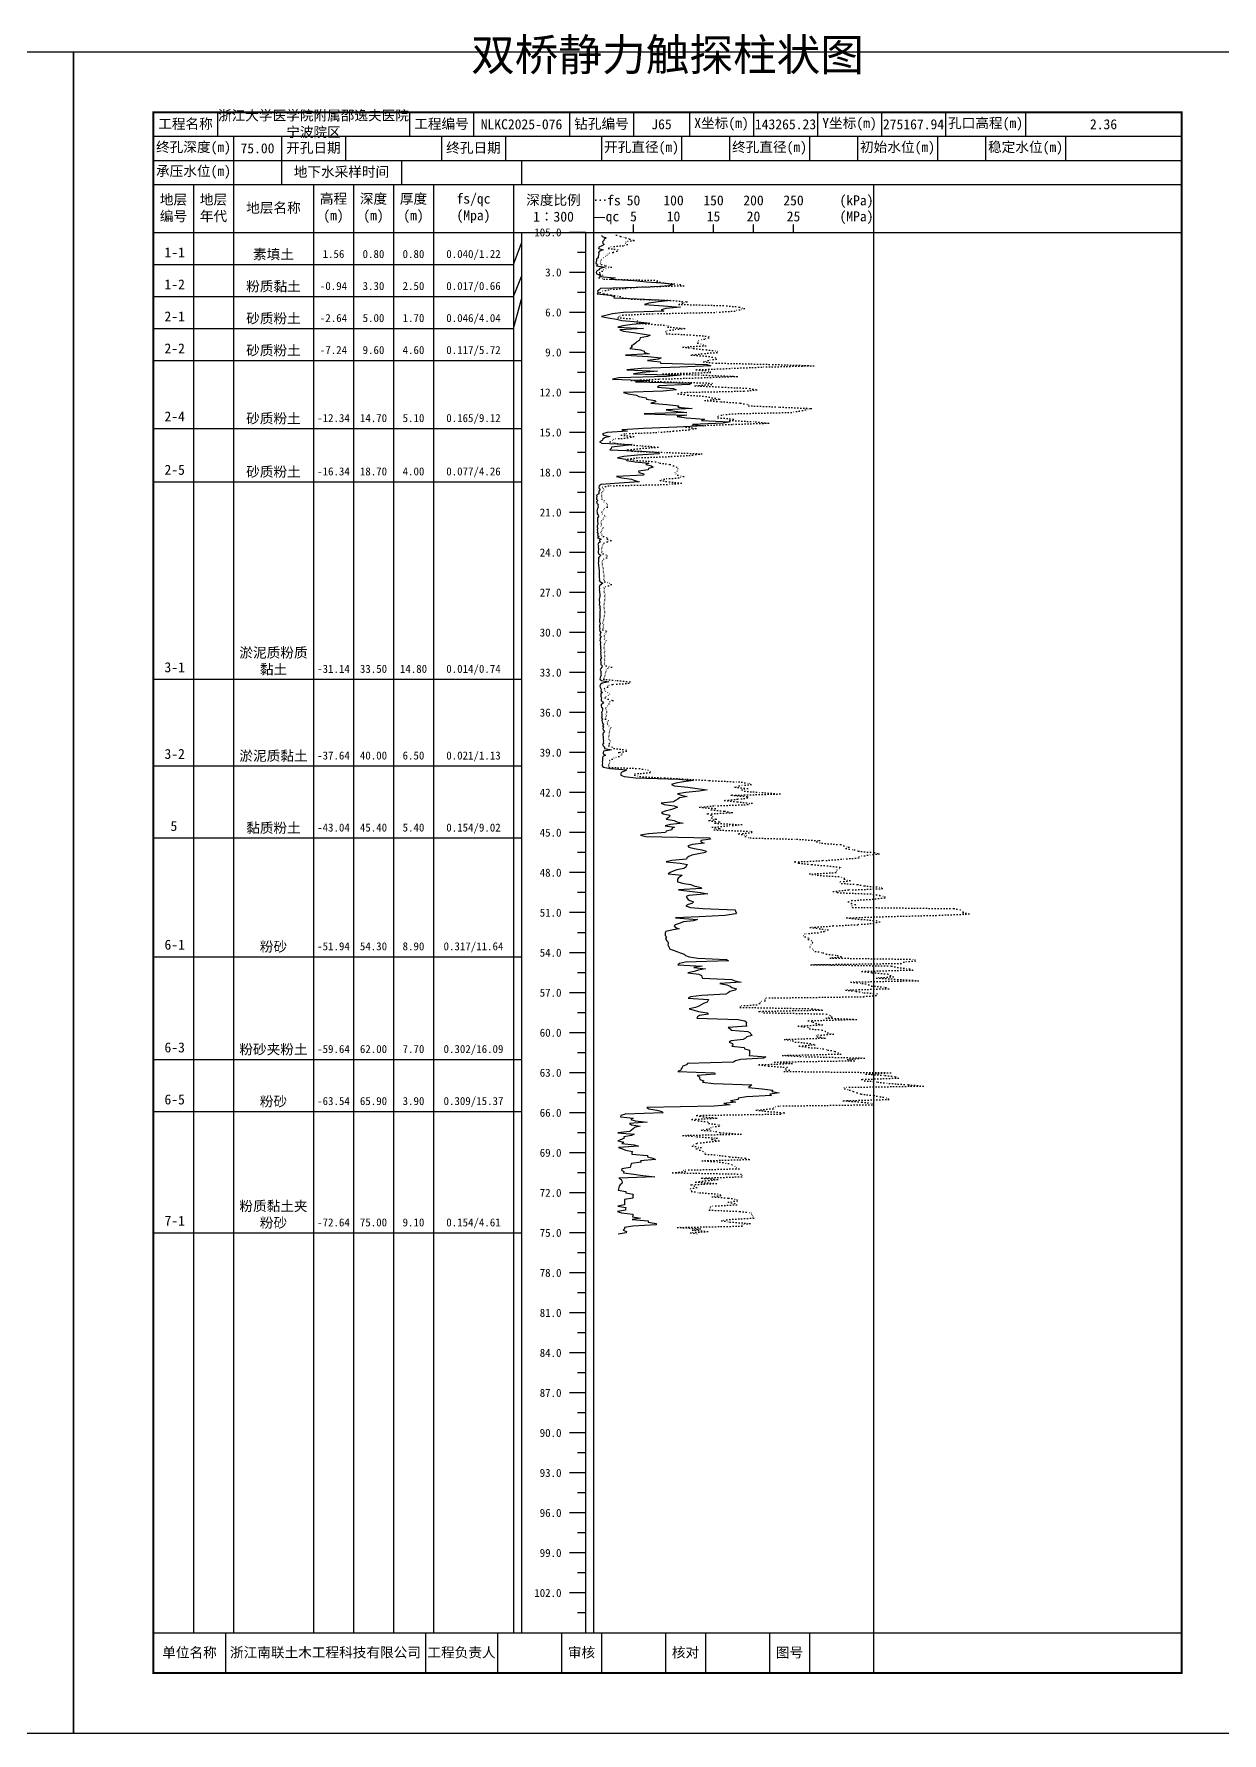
# Model space of a CAD drawing. Extents: x 297 to 65340, y 0 to 425.
# Drawn here: x 19295.1 to 19592.1, y 0 to 424.6 of the extents above; entities that cross this region are included whole.
import ezdxf
from ezdxf.enums import TextEntityAlignment as Align

# ---------------------------------------------------------------- set-up
doc = ezdxf.new("R2010")
doc.units = 0
doc.linetypes.add('DOT', pattern=[6.35, 0, -6.35])
doc.layers.add('FRAME', color=7, linetype='CONTINUOUS')
doc.layers.add('STRATUM', color=7, linetype='CONTINUOUS')
doc.styles.add('ST', font='')
doc.styles.get('ST').set_extended_font_data('SimSun')

msp = doc.modelspace()

# ---------------------------------------------------------------- linework, layer by layer
at = {"layer": 'FRAME', "color": 245, "linetype": 'Continuous'}
for points in [[(19008, 0), (19305, 0), (19305, 420), (19008, 420)], [(19305, 0), (19602, 0), (19602, 420), (19305, 420)]]:
    msp.add_lwpolyline(points, close=True, dxfattribs=at)
at = {"layer": 'FRAME', "linetype": 'Continuous', "const_width": 0.5}
msp.add_lwpolyline([(19325, 15), (19582, 15), (19582, 405), (19325, 405)], close=True, dxfattribs=at)
at = {"layer": 'FRAME', "color": 0, "linetype": 'Continuous'}
for points in [[(19341, 405), (19341, 399)], [(19389, 405), (19389, 399)], [(19405, 405), (19405, 399)], [(19429, 405), (19429, 399)], [(19445, 405), (19445, 399)], [(19459, 405), (19459, 399)], [(19475, 405), (19475, 399)], [(19491, 405), (19491, 399)], [(19507, 405), (19507, 399)], [(19523, 405), (19523, 399)], [(19543, 405), (19543, 399)], [(19582, 405), (19582, 399)], [(19325, 399), (19582, 399)], [(19345, 399), (19345, 393)], [(19357, 399), (19357, 393)], [(19373, 399), (19373, 393)], [(19397, 399), (19397, 393)], [(19413, 399), (19413, 393)], [(19437, 399), (19437, 393)], [(19457, 399), (19457, 393)], [(19469, 399), (19469, 393)], [(19489, 399), (19489, 393)], [(19501, 399), (19501, 393)], [(19521, 399), (19521, 393)], [(19533, 399), (19533, 393)], [(19553, 399), (19553, 393)], [(19582, 399), (19582, 393)], [(19325, 393), (19582, 393)], [(19345, 393), (19345, 387)], [(19357, 393), (19357, 387)], [(19387, 393), (19387, 387)], [(19417, 393), (19417, 387)], [(19325, 387), (19582, 387)], [(19335, 387), (19335, 25)], [(19345, 387), (19345, 25)], [(19365, 387), (19365, 25)], [(19375, 387), (19375, 25)], [(19385, 387), (19385, 25)], [(19395, 387), (19395, 25)], [(19415, 387), (19415, 25)], [(19435, 387), (19435, 25)], [(19505, 387), (19505, 25)], [(19325, 375), (19582, 375)], [(19417, 375), (19417, 25)], [(19433, 375), (19433, 25)], [(19445, 375), (19445, 377)], [(19455, 375), (19455, 377)], [(19465, 375), (19465, 377)], [(19475, 375), (19475, 377)], [(19485, 375), (19485, 377)], [(19325, 25), (19582, 25)], [(19343, 25), (19343, 15)], [(19393, 25), (19393, 15)], [(19411, 25), (19411, 15)], [(19427, 25), (19427, 15)], [(19437, 25), (19437, 15)], [(19453, 25), (19453, 15)], [(19463, 25), (19463, 15)], [(19479, 25), (19479, 15)], [(19489, 25), (19489, 15)], [(19505, 25), (19505, 15)]]:
    msp.add_lwpolyline(points, dxfattribs=at)
at = {"layer": 'STRATUM', "linetype": 'Continuous'}
for points in [[(19433, 375), (19429, 375)], [(19436.96, 374.33), (19437.2, 374), (19438.18, 373.67), (19437.64, 373.33), (19437.56, 373), (19437.26, 372.67), (19437.32, 372.33), (19437.64, 372), (19437.1, 371.67), (19436.34, 371.33), (19436.26, 371), (19437.38, 370.67), (19436.5, 370.33), (19436.24, 370), (19436.3, 369.67), (19436.22, 369.33), (19436.16, 369), (19436.16, 368.67), (19435.78, 368.33), (19435.74, 368), (19435.7, 367.67), (19435.6, 367.33), (19435.98, 367), (19435.76, 366.67), (19437.84, 366.33), (19436.62, 366), (19436.3, 365.67), (19435.74, 365.33), (19435.7, 365), (19435.78, 364.67), (19436.76, 364.33), (19436.52, 364), (19440.4, 363.67), (19439.18, 363.33), (19445.06, 363), (19448.26, 362.67), (19453.14, 362.33), (19454.84, 362), (19453.94, 361.67), (19449.14, 361.33), (19436.72, 361), (19436.4, 360.67), (19435.98, 360.33), (19436.16, 360), (19435.94, 359.67), (19439.08, 359.33), (19440.26, 359), (19440.12, 358.67), (19447.78, 358.33), (19454.3, 358), (19451.14, 357.67), (19448.84, 357.33), (19447.74, 357), (19452.52, 356.67), (19456.74, 356.33), (19453.08, 356), (19451.92, 355.67), (19452.6, 355.33), (19442.54, 355), (19439.76, 354.67), (19438.42, 354.33), (19436.98, 354), (19438.66, 353.67), (19440.76, 353.33), (19442.12, 353), (19446.14, 352.67), (19449.08, 352.33), (19444.7, 352), (19442.34, 351.67), (19441.12, 351.33), (19447.54, 351), (19441.6, 350.67), (19442.52, 350.33), (19445, 350), (19447.14, 349.67), (19449.16, 349.33), (19448.54, 349), (19446.68, 348.67), (19446.58, 348.33), (19446.44, 348), (19445.82, 347.67), (19445.46, 347.33), (19445.08, 347), (19444.44, 346.67), (19444.7, 346.33), (19444.08, 346), (19446.72, 345.67), (19447.64, 345.33), (19447.74, 345), (19448.88, 344.67), (19443.02, 344.33), (19448.62, 344), (19451.9, 343.67), (19451.28, 343.33), (19448.5, 343), (19451.66, 342.67), (19451.74, 342.33), (19463.34, 342), (19464.36, 341.67), (19456.56, 341.33), (19447, 341), (19443.36, 340.67), (19450.98, 340.33), (19447.28, 340), (19445, 339.67), (19456.64, 339.33), (19453.22, 339), (19441.34, 338.67), (19439.72, 338.33), (19448.98, 338), (19445.46, 337.67), (19459.5, 337.33), (19458.98, 337), (19451.42, 336.67), (19450.96, 336.33), (19455, 336), (19455.68, 335.67), (19452.38, 335.33), (19442.54, 335), (19443.66, 334.67), (19445.72, 334.33), (19446.36, 334), (19448.14, 333.67), (19448.22, 333.33), (19450.32, 333), (19450.7, 332.67), (19449.36, 332.33), (19453.34, 332), (19456.32, 331.67), (19456.12, 331.33), (19459.66, 331), (19453.14, 330.67), (19455.34, 330.33), (19458.34, 330), (19447.66, 329.67), (19458.34, 329.33), (19455.94, 329), (19458.24, 328.67), (19462.78, 328.33), (19461.98, 328), (19469.16, 327.67), (19467.4, 327.33), (19459.76, 327), (19462.62, 326.67), (19455.8, 326.33), (19447.5, 326), (19442.06, 325.67), (19443.5, 325.33), (19438.42, 325), (19437.26, 324.67), (19437.52, 324.33), (19439.14, 324), (19437.74, 323.67), (19437.32, 323.33), (19437.14, 323), (19436.52, 322.67), (19437.12, 322.33), (19444.7, 322), (19442.42, 321.67), (19439.48, 321.33), (19439.44, 321), (19439.1, 320.67), (19447.06, 320.33), (19451.34, 320), (19451.44, 319.67), (19445.98, 319.33), (19442.58, 319), (19441.04, 318.67), (19442.98, 318.33), (19443.34, 318), (19445.38, 317.67), (19448.82, 317.33), (19448.1, 317), (19449.54, 316.67), (19449.92, 316.33), (19448.72, 316), (19448.68, 315.67), (19446.22, 315.33), (19446.34, 315), (19447.58, 314.67), (19447.54, 314.33), (19440.76, 314), (19442.08, 313.67), (19444.48, 313.33), (19445.36, 313), (19446.44, 312.67), (19441.38, 312.33), (19436.88, 312), (19436.44, 311.67), (19436.34, 311.33), (19436.44, 311), (19436.68, 310.67), (19436.34, 310.33), (19436.34, 310), (19436.34, 309.67), (19435.76, 309.33), (19435.8, 309), (19435.78, 308.67), (19435.76, 308.33), (19436.12, 308), (19435.74, 307.67), (19435.86, 307.33), (19436.16, 307), (19436.1, 306.67), (19436.16, 306.33), (19435.96, 306), (19435.92, 305.67), (19435.86, 305.33), (19435.88, 305), (19435.94, 304.67), (19436.14, 304.33), (19436.22, 304), (19435.98, 303.67), (19435.98, 303.33), (19435.98, 303), (19436.02, 302.67), (19436.12, 302.33), (19436.06, 302), (19435.88, 301.67), (19435.92, 301.33), (19436.06, 301), (19435.92, 300.67), (19436.04, 300.33), (19435.94, 300), (19436.14, 299.67), (19436.04, 299.33), (19436.44, 299), (19436.04, 298.67), (19436.88, 298.33), (19436.44, 298), (19436.78, 297.67), (19436.22, 297.33), (19436.08, 297), (19436.26, 296.67), (19436.16, 296.33), (19436.22, 296), (19436.22, 295.67), (19436.18, 295.33), (19436.16, 295), (19436.28, 294.67), (19436.82, 294.33), (19436.48, 294), (19436.28, 293.67), (19436.26, 293.33), (19436.22, 293), (19436.26, 292.67), (19436.2, 292.33), (19436.24, 292), (19436.28, 291.67), (19436.32, 291.33), (19436.36, 291), (19436.4, 290.67), (19436.4, 290.33), (19436.42, 290), (19436.44, 289.67), (19436.42, 289.33), (19436.4, 289), (19436.44, 288.67), (19436.5, 288.33), (19436.44, 288), (19436.64, 287.67), (19437.32, 287.33), (19436.9, 287), (19436.5, 286.67), (19436.44, 286.33), (19436.5, 286), (19436.4, 285.67), (19436.5, 285.33), (19436.52, 285), (19436.56, 284.67), (19436.56, 284.33), (19436.56, 284), (19436.48, 283.67), (19436.44, 283.33), (19436.44, 283), (19436.5, 282.67), (19436.52, 282.33), (19436.44, 282), (19436.6, 281.67), (19436.6, 281.33), (19436.58, 281), (19436.68, 280.67), (19436.6, 280.33), (19436.6, 280), (19436.6, 279.67), (19436.58, 279.33), (19436.62, 279), (19436.58, 278.67), (19436.5, 278.33), (19436.54, 278), (19436.48, 277.67), (19436.66, 277.33), (19436.56, 277), (19436.54, 276.67), (19436.52, 276.33), (19436.56, 276), (19436.5, 275.67), (19436.6, 275.33), (19436.8, 275), (19436.64, 274.67), (19436.62, 274.33), (19436.9, 274), (19436.68, 273.67), (19436.68, 273.33), (19436.6, 273), (19436.76, 272.67), (19436.72, 272.33), (19436.64, 272), (19436.72, 271.67), (19436.72, 271.33), (19436.76, 271), (19436.86, 270.67), (19436.78, 270.33), (19436.82, 270), (19436.76, 269.67), (19436.86, 269.33), (19436.82, 269), (19437.04, 268.67), (19436.78, 268.33), (19436.78, 268), (19436.84, 267.67), (19436.82, 267.33), (19436.8, 267), (19437.16, 266.67), (19437.1, 266.33), (19436.84, 266), (19436.7, 265.67), (19436.82, 265.33), (19436.82, 265), (19436.82, 264.67), (19436.9, 264.33), (19436.78, 264), (19436.64, 263.67), (19436.62, 263.33), (19437.02, 263), (19438.84, 262.67), (19437.14, 262.33), (19436.76, 262), (19436.56, 261.67), (19436.7, 261.33), (19436.82, 261), (19436.9, 260.67), (19436.82, 260.33), (19437.26, 260), (19436.8, 259.67), (19436.8, 259.33), (19436.82, 259), (19436.96, 258.67), (19436.94, 258.33), (19436.94, 258), (19437.28, 257.67), (19437.48, 257.33), (19436.88, 257), (19436.94, 256.67), (19437, 256.33), (19437.26, 256), (19437.22, 255.67), (19437.16, 255.33), (19437.02, 255), (19437.06, 254.67), (19437.1, 254.33), (19437.08, 254), (19436.96, 253.67), (19437.28, 253.33), (19437.08, 253), (19437.2, 252.67), (19437.26, 252.33), (19437.5, 252), (19437.24, 251.67), (19437.5, 251.33), (19437.36, 251), (19437.4, 250.67), (19437.72, 250.33), (19437.46, 250), (19437.34, 249.67), (19437.36, 249.33), (19437.4, 249), (19437.4, 248.67), (19437.4, 248.33), (19437.46, 248), (19437.4, 247.67), (19437.54, 247.33), (19437.26, 247), (19437.4, 246.67), (19437.74, 246.33), (19437.72, 246), (19439.5, 245.67), (19437.46, 245.33), (19437.4, 245), (19437.4, 244.67), (19437.96, 244.33), (19437.32, 244), (19437.28, 243.67), (19437.22, 243.33), (19437.28, 243), (19437.18, 242.67), (19437.22, 242.33), (19437.18, 242), (19437.2, 241.67), (19437.4, 241.33), (19439.24, 241), (19443.36, 240.67), (19442.76, 240.33), (19441.94, 240), (19441.8, 239.67), (19441.86, 239.33), (19442.66, 239), (19445.6, 238.67), (19456.32, 238.33), (19459.96, 238), (19457.46, 237.67), (19455.62, 237.33), (19454.5, 237), (19455.2, 236.67), (19458.62, 236.33), (19460.9, 236), (19463.44, 235.67), (19461.42, 235.33), (19458.08, 235), (19456.04, 234.67), (19456.92, 234.33), (19458.4, 234), (19456.54, 233.67), (19456.1, 233.33), (19455.5, 233), (19454.98, 232.67), (19451.9, 232.33), (19452.68, 232), (19455.2, 231.67), (19456, 231.33), (19455.24, 231), (19454.22, 230.67), (19452.9, 230.33), (19452, 230), (19452.42, 229.67), (19454.06, 229.33), (19453.96, 229), (19453.68, 228.67), (19453.18, 228.33), (19455.16, 228), (19455.86, 227.67), (19457.4, 227.33), (19454.28, 227), (19452.94, 226.67), (19455.22, 226.33), (19454.58, 226), (19454.56, 225.67), (19453.2, 225.33), (19453, 225), (19448.72, 224.67), (19446.76, 224.33), (19448.06, 224), (19464.08, 223.67), (19464.22, 223.33), (19461.86, 223), (19461.86, 222.67), (19462.68, 222.33), (19459.72, 222), (19458.58, 221.67), (19458.84, 221.33), (19460.2, 221), (19462.06, 220.67), (19463.2, 220.33), (19462.98, 220), (19461.22, 219.67), (19459.58, 219.33), (19458.84, 219), (19458.34, 218.67), (19458.24, 218.33), (19454.62, 218), (19453.18, 217.67), (19456.68, 217.33), (19458.46, 217), (19458.14, 216.67), (19458.12, 216.33), (19457.56, 216), (19455.84, 215.67), (19454.9, 215.33), (19454.2, 215), (19453.66, 214.67), (19457.18, 214.33), (19456.74, 214), (19456.28, 213.67), (19456.04, 213.33), (19455.96, 213), (19456, 212.67), (19457.62, 212.33), (19459.32, 212), (19460.06, 211.67), (19461.92, 211.33), (19461.98, 211), (19456.22, 210.67), (19459.64, 210.33), (19461.76, 210), (19463.58, 209.67), (19458.84, 209.33), (19458.18, 209), (19458.34, 208.67), (19458.64, 208.33), (19459.06, 208), (19459.96, 207.67), (19459.56, 207.33), (19458.64, 207), (19458.1, 206.67), (19459.28, 206.33), (19462.36, 206), (19470.4, 205.67), (19470.52, 205.33), (19470.76, 205), (19470.48, 204.67), (19467.94, 204.33), (19461.42, 204), (19455.54, 203.67), (19461, 203.33), (19459.96, 203), (19457.48, 202.67), (19456.4, 202.33), (19455.4, 202), (19455.14, 201.67), (19455.48, 201.33), (19456.38, 201), (19454.9, 200.67), (19453.1, 200.33), (19452.94, 200), (19452.9, 199.67), (19452.92, 199.33), (19453.28, 199), (19453.1, 198.67), (19453.06, 198.33), (19453.32, 198), (19453.6, 197.67), (19453.66, 197.33), (19453.62, 197), (19453.74, 196.67), (19453.94, 196.33), (19453.96, 196), (19454.88, 195.67), (19455.82, 195.33), (19456.7, 195), (19457.66, 194.67), (19457.96, 194.33), (19458.94, 194), (19461.1, 193.67), (19468.26, 193.33), (19468.76, 193), (19457.96, 192.67), (19456.48, 192.33), (19456.06, 192), (19462.2, 191.67), (19460.12, 191.33), (19463.04, 191), (19461.16, 190.67), (19460.2, 190.33), (19458.56, 190), (19461.36, 189.67), (19462.02, 189.33), (19462.12, 189), (19462.26, 188.67), (19469.56, 188.33), (19470.34, 188), (19471.92, 187.67), (19466.6, 187.33), (19468.36, 187), (19469.14, 186.67), (19469.6, 186.33), (19470.76, 186), (19470.38, 185.67), (19469.08, 185.33), (19468.64, 185), (19468.08, 184.67), (19462.12, 184.33), (19459.28, 184), (19458.64, 183.67), (19463.76, 183.33), (19463.6, 183), (19463.42, 182.67), (19462.52, 182.33), (19461.92, 182), (19461.3, 181.67), (19460.48, 181.33), (19458.94, 181), (19460.2, 180.67), (19461.28, 180.33), (19463.42, 180), (19463.78, 179.67), (19461.54, 179.33), (19460.98, 179), (19460.82, 178.67), (19471.2, 178.33), (19472.84, 178), (19473.28, 177.67), (19473.2, 177.33), (19473.16, 177), (19473.32, 176.67), (19468.7, 176.33), (19469.16, 176), (19469.42, 175.67), (19473.62, 175.33), (19474.14, 175), (19474.36, 174.67), (19474.66, 174.33), (19473.3, 174), (19473.04, 173.67), (19472.38, 173.33), (19469.42, 173), (19468.9, 172.67), (19469.74, 172.33), (19469.82, 172), (19469.58, 171.67), (19472.66, 171.33), (19472.78, 171), (19473.98, 170.67), (19473.98, 170.33), (19473.98, 170), (19474.04, 169.67), (19473.94, 169.33), (19478.1, 169), (19477.48, 168.67), (19471.84, 168.33), (19470.54, 168), (19469.96, 167.67), (19458.48, 167.33), (19458.26, 167), (19457.36, 166.67), (19457.2, 166.33), (19456.9, 166), (19456.82, 165.67), (19456.1, 165.33), (19465.26, 165), (19465.38, 164.67), (19460.92, 164.33), (19461.52, 164), (19461.52, 163.67), (19461.6, 163.33), (19462.62, 163), (19462.24, 162.67), (19465, 162.33), (19474.58, 162), (19474.16, 161.67), (19473.76, 161.33), (19477.18, 161), (19479.84, 160.67), (19479.58, 160.33), (19481.42, 160), (19479.1, 159.67), (19479.5, 159.33), (19473.22, 159), (19471.18, 158.67), (19471.18, 158.33), (19469.28, 158), (19470.5, 157.67), (19467.62, 157.33), (19469.18, 157), (19465.18, 156.67), (19448.34, 156.33), (19448.84, 156), (19450.86, 155.67), (19452.06, 155.33), (19452.38, 155), (19442.9, 154.67), (19441.8, 154.33), (19441.78, 154), (19444.88, 153.67), (19444.3, 153.33), (19445.38, 153), (19448.44, 152.67), (19444, 152.33), (19444.52, 152), (19446.64, 151.67), (19445.24, 151.33), (19444.92, 151), (19444.46, 150.67), (19444.08, 150.33), (19441.06, 150), (19445.18, 149.67), (19444.5, 149.33), (19442.58, 149), (19442.66, 148.67), (19442.02, 148.33), (19441.12, 148), (19442.58, 147.67), (19442.08, 147.33), (19445.2, 147), (19446.28, 146.67), (19441.28, 146.33), (19442.28, 146), (19442.98, 145.67), (19444.72, 145.33), (19444.62, 145), (19444.56, 144.67), (19448.52, 144.33), (19448.52, 144), (19449.86, 143.67), (19450.46, 143.33), (19446.78, 143), (19446.92, 142.67), (19444.54, 142.33), (19444.32, 142), (19444.22, 141.67), (19444.16, 141.33), (19442.1, 141), (19442.04, 140.67), (19442.62, 140.33), (19442.52, 140), (19445.12, 139.67), (19447.3, 139.33), (19450.32, 139), (19441.36, 138.67), (19441.94, 138.33), (19442.12, 138), (19442.2, 137.67), (19442.08, 137.33), (19441.64, 137), (19441.42, 136.67), (19441.3, 136.33), (19441.24, 136), (19441.18, 135.67), (19443.12, 135.33), (19443.1, 135), (19444.9, 134.67), (19444.84, 134.33), (19444.8, 134), (19444.8, 133.67), (19442.78, 133.33), (19442.78, 133), (19442.76, 132.67), (19442.76, 132.33), (19442.74, 132), (19441.1, 131.67), (19443.06, 131.33), (19443.04, 131), (19443.02, 130.67), (19441, 130.33), (19441.96, 130), (19444.82, 129.67), (19444.8, 129.33), (19444.76, 129), (19446.72, 128.67), (19444.7, 128.33), (19448.68, 128), (19448.66, 127.67), (19450.64, 127.33), (19450.7, 127), (19444.8, 126.67), (19442.78, 126.33), (19442.76, 126), (19442.42, 125.67), (19443.24, 125.33), (19443.18, 125), (19441.16, 124.67)], [(19415, 367), (19417, 372.33)], [(19433, 370), (19431, 370)], [(19325, 367), (19335, 367)], [(19335, 367), (19345, 367)], [(19345, 367), (19365, 367)], [(19365, 367), (19375, 367)], [(19375, 367), (19385, 367)], [(19385, 367), (19395, 367)], [(19395, 367), (19415, 367)], [(19415, 359), (19417, 364)], [(19433, 365), (19429, 365)], [(19325, 359), (19335, 359)], [(19335, 359), (19345, 359)], [(19345, 359), (19365, 359)], [(19365, 359), (19375, 359)], [(19375, 359), (19385, 359)], [(19385, 359), (19395, 359)], [(19395, 359), (19415, 359)], [(19415, 351), (19417, 358.33)], [(19433, 360), (19431, 360)], [(19433, 355), (19429, 355)], [(19325, 351), (19335, 351)], [(19335, 351), (19345, 351)], [(19345, 351), (19365, 351)], [(19365, 351), (19375, 351)], [(19375, 351), (19385, 351)], [(19385, 351), (19395, 351)], [(19395, 351), (19415, 351)], [(19433, 350), (19431, 350)], [(19433, 345), (19429, 345)], [(19325, 343), (19335, 343)], [(19335, 343), (19345, 343)], [(19345, 343), (19365, 343)], [(19365, 343), (19375, 343)], [(19375, 343), (19385, 343)], [(19385, 343), (19395, 343)], [(19395, 343), (19415, 343)], [(19415, 343), (19417, 343)], [(19433, 340), (19431, 340)], [(19433, 335), (19429, 335)], [(19433, 330), (19431, 330)], [(19325, 326), (19335, 326)], [(19335, 326), (19345, 326)], [(19345, 326), (19365, 326)], [(19365, 326), (19375, 326)], [(19375, 326), (19385, 326)], [(19385, 326), (19395, 326)], [(19395, 326), (19415, 326)], [(19415, 326), (19417, 326)], [(19433, 325), (19429, 325)], [(19433, 320), (19431, 320)], [(19433, 315), (19429, 315)], [(19325, 312.67), (19335, 312.67)], [(19335, 312.67), (19345, 312.67)], [(19345, 312.67), (19365, 312.67)], [(19365, 312.67), (19375, 312.67)], [(19375, 312.67), (19385, 312.67)], [(19385, 312.67), (19395, 312.67)], [(19395, 312.67), (19415, 312.67)], [(19415, 312.67), (19417, 312.67)], [(19433, 310), (19431, 310)], [(19433, 305), (19429, 305)], [(19433, 300), (19431, 300)], [(19433, 295), (19429, 295)], [(19433, 290), (19431, 290)], [(19433, 285), (19429, 285)], [(19433, 280), (19431, 280)], [(19433, 275), (19429, 275)], [(19433, 270), (19431, 270)], [(19325, 263.33), (19335, 263.33)], [(19335, 263.33), (19345, 263.33)], [(19345, 263.33), (19365, 263.33)], [(19365, 263.33), (19375, 263.33)], [(19375, 263.33), (19385, 263.33)], [(19385, 263.33), (19395, 263.33)], [(19395, 263.33), (19415, 263.33)], [(19415, 263.33), (19417, 263.33)], [(19433, 265), (19429, 265)], [(19433, 260), (19431, 260)], [(19433, 255), (19429, 255)], [(19433, 250), (19431, 250)], [(19433, 245), (19429, 245)], [(19325, 241.67), (19335, 241.67)], [(19335, 241.67), (19345, 241.67)], [(19345, 241.67), (19365, 241.67)], [(19365, 241.67), (19375, 241.67)], [(19375, 241.67), (19385, 241.67)], [(19385, 241.67), (19395, 241.67)], [(19395, 241.67), (19415, 241.67)], [(19415, 241.67), (19417, 241.67)], [(19433, 240), (19431, 240)], [(19433, 235), (19429, 235)], [(19433, 230), (19431, 230)], [(19325, 223.67), (19335, 223.67)], [(19335, 223.67), (19345, 223.67)], [(19345, 223.67), (19365, 223.67)], [(19365, 223.67), (19375, 223.67)], [(19375, 223.67), (19385, 223.67)], [(19385, 223.67), (19395, 223.67)], [(19395, 223.67), (19415, 223.67)], [(19415, 223.67), (19417, 223.67)], [(19433, 225), (19429, 225)], [(19433, 220), (19431, 220)], [(19433, 215), (19429, 215)], [(19433, 210), (19431, 210)], [(19433, 205), (19429, 205)], [(19433, 200), (19431, 200)], [(19325, 194), (19335, 194)], [(19335, 194), (19345, 194)], [(19345, 194), (19365, 194)], [(19365, 194), (19375, 194)], [(19375, 194), (19385, 194)], [(19385, 194), (19395, 194)], [(19395, 194), (19415, 194)], [(19415, 194), (19417, 194)], [(19433, 195), (19429, 195)], [(19433, 190), (19431, 190)], [(19433, 185), (19429, 185)], [(19433, 180), (19431, 180)], [(19433, 175), (19429, 175)], [(19433, 170), (19431, 170)], [(19325, 168.33), (19335, 168.33)], [(19335, 168.33), (19345, 168.33)], [(19345, 168.33), (19365, 168.33)], [(19365, 168.33), (19375, 168.33)], [(19375, 168.33), (19385, 168.33)], [(19385, 168.33), (19395, 168.33)], [(19395, 168.33), (19415, 168.33)], [(19415, 168.33), (19417, 168.33)], [(19433, 165), (19429, 165)], [(19433, 160), (19431, 160)], [(19325, 155.33), (19335, 155.33)], [(19335, 155.33), (19345, 155.33)], [(19345, 155.33), (19365, 155.33)], [(19365, 155.33), (19375, 155.33)], [(19375, 155.33), (19385, 155.33)], [(19385, 155.33), (19395, 155.33)], [(19395, 155.33), (19415, 155.33)], [(19415, 155.33), (19417, 155.33)], [(19433, 155), (19429, 155)], [(19433, 150), (19431, 150)], [(19433, 145), (19429, 145)], [(19433, 140), (19431, 140)], [(19433, 135), (19429, 135)], [(19433, 130), (19431, 130)], [(19325, 125), (19335, 125)], [(19335, 125), (19345, 125)], [(19345, 125), (19365, 125)], [(19365, 125), (19375, 125)], [(19375, 125), (19385, 125)], [(19385, 125), (19395, 125)], [(19395, 125), (19415, 125)], [(19415, 125), (19417, 125)], [(19433, 125), (19429, 125)], [(19433, 120), (19431, 120)], [(19433, 115), (19429, 115)], [(19433, 110), (19431, 110)], [(19433, 105), (19429, 105)], [(19433, 100), (19431, 100)], [(19433, 95), (19429, 95)], [(19433, 90), (19431, 90)], [(19433, 85), (19429, 85)], [(19433, 80), (19431, 80)], [(19433, 75), (19429, 75)], [(19433, 70), (19431, 70)], [(19433, 65), (19429, 65)], [(19433, 60), (19431, 60)], [(19433, 55), (19429, 55)], [(19433, 50), (19431, 50)], [(19433, 45), (19429, 45)], [(19433, 40), (19431, 40)], [(19433, 35), (19429, 35)], [(19433, 30), (19431, 30)]]:
    msp.add_lwpolyline(points, dxfattribs=at)
at = {"layer": 'STRATUM', "linetype": 'DOT', "ltscale": 0.1}
msp.add_lwpolyline([(19440.78, 374.33), (19441.84, 374), (19443.06, 373.67), (19444.1, 373.33), (19445.08, 373), (19443.18, 372.67), (19442.92, 372.33), (19443.44, 372), (19442.36, 371.67), (19438.8, 371.33), (19438.82, 371), (19441.2, 370.67), (19440.8, 370.33), (19439.8, 370), (19438.6, 369.67), (19438.38, 369.33), (19438.1, 369), (19437.6, 368.67), (19436.96, 368.33), (19436.88, 368), (19436.82, 367.67), (19436.66, 367.33), (19436.96, 367), (19438.08, 366.67), (19439.44, 366.33), (19438.2, 366), (19437.6, 365.67), (19437.2, 365.33), (19436.5, 365), (19436.62, 364.67), (19437.34, 364.33), (19437.02, 364), (19436.44, 363.67), (19437.64, 363.33), (19450.96, 363), (19450.88, 362.67), (19453, 362.33), (19456.66, 362), (19457.54, 361.67), (19445.82, 361.33), (19443.04, 361), (19438.72, 360.67), (19437.22, 360.33), (19436.66, 360), (19437.68, 359.67), (19439.52, 359.33), (19441.66, 359), (19442.36, 358.67), (19444.62, 358.33), (19454.26, 358), (19458.36, 357.67), (19457.24, 357.33), (19456.38, 357), (19468.34, 356.67), (19471.52, 356.33), (19472.7, 356), (19471.46, 355.67), (19470.26, 355.33), (19465.14, 355), (19449.76, 354.67), (19442.34, 354.33), (19441.38, 354), (19441.14, 353.67), (19445.46, 353.33), (19445.92, 353), (19446.22, 352.67), (19445.88, 352.33), (19450.4, 352), (19453.76, 351.67), (19453.64, 351.33), (19457.74, 351), (19454.88, 350.67), (19453, 350.33), (19453.1, 350), (19453.3, 349.67), (19460.1, 349.33), (19463.84, 349), (19463.72, 348.67), (19462.7, 348.33), (19461.3, 348), (19461.06, 347.67), (19461.1, 347.33), (19462.48, 347), (19463.04, 346.67), (19457.4, 346.33), (19460.12, 346), (19463.28, 345.67), (19465.96, 345.33), (19465.82, 345), (19462.04, 344.67), (19459.46, 344.33), (19463.92, 344), (19465.54, 343.67), (19465.64, 343.33), (19463.68, 343), (19462.56, 342.67), (19465.72, 342.33), (19479.86, 342), (19489.98, 341.67), (19476.98, 341.33), (19468.96, 341), (19460.78, 340.67), (19464.16, 340.33), (19464.2, 340), (19452.42, 339.67), (19462.52, 339.33), (19470.88, 339), (19461.96, 338.67), (19451.24, 338.33), (19444.52, 338), (19452.84, 337.67), (19464.7, 337.33), (19464.4, 337), (19460.42, 336.67), (19467.28, 336.33), (19474.08, 336), (19475.74, 335.67), (19472.5, 335.33), (19457, 335), (19456.2, 334.67), (19458.68, 334.33), (19463.2, 334), (19464.68, 333.67), (19466.5, 333.33), (19462.88, 333), (19466.96, 332.67), (19471.86, 332.33), (19473.58, 332), (19473.82, 331.67), (19481.68, 331.33), (19489.4, 331), (19488, 330.67), (19486.44, 330.33), (19484.44, 330), (19469.72, 329.67), (19466.98, 329.33), (19465.96, 329), (19466.18, 328.67), (19469.92, 328.33), (19469.12, 328), (19475.58, 327.67), (19478.78, 327.33), (19469.54, 327), (19459.72, 326.67), (19458.16, 326.33), (19460.62, 326), (19458.8, 325.67), (19454.94, 325.33), (19450.7, 325), (19442.76, 324.67), (19441.98, 324.33), (19445.04, 324), (19443.5, 323.67), (19440.08, 323.33), (19439.74, 323), (19439.14, 322.67), (19440.3, 322.33), (19442.96, 322), (19447.26, 321.67), (19451.08, 321.33), (19446.64, 321), (19443.5, 320.67), (19444.68, 320.33), (19453.38, 320), (19462.04, 319.67), (19459.76, 319.33), (19454.54, 319), (19445.86, 318.67), (19443.58, 318.33), (19445.94, 318), (19450.46, 317.67), (19451.66, 317.33), (19454.2, 317), (19455, 316.67), (19455.84, 316.33), (19456.12, 316), (19456.02, 315.67), (19455.94, 315.33), (19455.34, 315), (19455.56, 314.67), (19456.1, 314.33), (19457.46, 314), (19456.22, 313.67), (19452.68, 313.33), (19451.74, 313), (19453.98, 312.67), (19456.92, 312.33), (19453.34, 312), (19438.72, 311.67), (19437.16, 311.33), (19437.38, 311), (19437.52, 310.67), (19437.28, 310.33), (19437.04, 310), (19436.96, 309.67), (19437.02, 309.33), (19437.04, 309), (19437.1, 308.67), (19437.04, 308.33), (19437.68, 308), (19437.6, 307.67), (19438.24, 307.33), (19438.48, 307), (19438.4, 306.67), (19438.42, 306.33), (19437.76, 306), (19437.56, 305.67), (19437.16, 305.33), (19436.96, 305), (19437.18, 304.67), (19437.78, 304.33), (19437.88, 304), (19437.58, 303.67), (19437.44, 303.33), (19437.1, 303), (19436.82, 302.67), (19436.9, 302.33), (19436.96, 302), (19436.82, 301.67), (19437.42, 301.33), (19437.26, 301), (19437.1, 300.67), (19436.98, 300.33), (19436.78, 300), (19436.96, 299.67), (19437.08, 299.33), (19437.46, 299), (19438.38, 298.67), (19438.5, 298.33), (19439.34, 298), (19438.42, 297.67), (19437.56, 297.33), (19437.4, 297), (19437.16, 296.67), (19437.1, 296.33), (19437.02, 296), (19437.02, 295.67), (19437.1, 295.33), (19437.02, 295), (19437.38, 294.67), (19438.38, 294.33), (19438.36, 294), (19438.28, 293.67), (19437.52, 293.33), (19437.3, 293), (19437.1, 292.67), (19437.16, 292.33), (19437.16, 292), (19437.2, 291.67), (19437.34, 291.33), (19437.42, 291), (19437.42, 290.67), (19437.38, 290.33), (19437.42, 290), (19437.62, 289.67), (19437.6, 289.33), (19437.6, 289), (19437.6, 288.67), (19437.5, 288.33), (19437.64, 288), (19437.8, 287.67), (19439.02, 287.33), (19439.38, 287), (19438.72, 286.67), (19437.62, 286.33), (19437.64, 286), (19437.7, 285.67), (19437.56, 285.33), (19437.64, 285), (19437.88, 284.67), (19437.78, 284.33), (19437.76, 284), (19437.8, 283.67), (19437.78, 283.33), (19437.74, 283), (19437.68, 282.67), (19437.66, 282.33), (19437.62, 282), (19437.58, 281.67), (19437.6, 281.33), (19437.64, 281), (19437.66, 280.67), (19437.76, 280.33), (19437.74, 280), (19437.74, 279.67), (19437.68, 279.33), (19437.68, 279), (19437.56, 278.67), (19437.5, 278.33), (19437.48, 278), (19437.32, 277.67), (19437.28, 277.33), (19437.56, 277), (19437.42, 276.67), (19437.5, 276.33), (19437.32, 276), (19437.34, 275.67), (19438.32, 275.33), (19438.18, 275), (19437.88, 274.67), (19437.68, 274.33), (19437.66, 274), (19437.74, 273.67), (19437.7, 273.33), (19438.2, 273), (19437.98, 272.67), (19437.8, 272.33), (19437.68, 272), (19437.66, 271.67), (19437.56, 271.33), (19437.6, 271), (19437.74, 270.67), (19437.74, 270.33), (19437.66, 270), (19437.8, 269.67), (19437.76, 269.33), (19437.76, 269), (19437.74, 268.67), (19437.7, 268.33), (19437.74, 268), (19437.8, 267.67), (19437.72, 267.33), (19437.68, 267), (19438.14, 266.67), (19439.48, 266.33), (19438.52, 266), (19438.18, 265.67), (19438.08, 265.33), (19438.06, 265), (19437.92, 264.67), (19437.86, 264.33), (19437.8, 264), (19437.62, 263.67), (19437.56, 263.33), (19441.02, 263), (19444.36, 262.67), (19443.78, 262.33), (19439.66, 262), (19438.46, 261.67), (19438.52, 261.33), (19437.68, 261), (19437.78, 260.67), (19437.96, 260.33), (19438.54, 260), (19439.06, 259.67), (19438.72, 259.33), (19438.14, 259), (19437.94, 258.67), (19438.7, 258.33), (19439.82, 258), (19439.02, 257.67), (19438.86, 257.33), (19438.86, 257), (19438.62, 256.67), (19438.12, 256.33), (19438.04, 256), (19438.2, 255.67), (19438.22, 255.33), (19438.26, 255), (19438.12, 254.67), (19438.22, 254.33), (19438.06, 254), (19438.02, 253.67), (19438.04, 253.33), (19438.74, 253), (19438.46, 252.67), (19438.44, 252.33), (19438.54, 252), (19438.86, 251.67), (19439.32, 251.33), (19439.24, 251), (19439.02, 250.67), (19439.06, 250.33), (19438.88, 250), (19438.92, 249.67), (19438.9, 249.33), (19438.74, 249), (19438.78, 248.67), (19438.8, 248.33), (19439.12, 248), (19439.1, 247.67), (19438.9, 247.33), (19438.9, 247), (19438.84, 246.67), (19439.78, 246.33), (19440.18, 246), (19443.16, 245.67), (19443.16, 245.33), (19441.36, 245), (19442.16, 244.67), (19441.88, 244.33), (19441.36, 244), (19440.14, 243.67), (19439.7, 243.33), (19439.04, 243), (19438.98, 242.67), (19438.98, 242.33), (19438.78, 242), (19438.76, 241.67), (19439, 241.33), (19446.52, 241), (19448.54, 240.67), (19449.18, 240.33), (19449.06, 240), (19445.34, 239.67), (19445.3, 239.33), (19446.7, 239), (19452.86, 238.67), (19458.48, 238.33), (19464.12, 238), (19471.38, 237.67), (19473.96, 237.33), (19474.36, 237), (19471.44, 236.67), (19470.44, 236.33), (19473.5, 236), (19472.18, 235.67), (19472.84, 235.33), (19477.22, 235), (19481.58, 234.67), (19469.54, 234.33), (19473.48, 234), (19473.42, 233.67), (19470.94, 233.33), (19467.86, 233), (19471.06, 232.67), (19474.62, 232.33), (19473.52, 232), (19464.94, 231.67), (19461.62, 231.33), (19465.38, 231), (19464.52, 230.67), (19467.86, 230.33), (19469.7, 230), (19463.5, 229.67), (19464.5, 229.33), (19464.78, 229), (19464.62, 228.67), (19465.7, 228.33), (19463.94, 228), (19466.46, 227.67), (19465.44, 227.33), (19472.02, 227), (19468.4, 226.67), (19464.72, 226.33), (19466.52, 226), (19465.24, 225.67), (19474.54, 225.33), (19474.54, 225), (19471.32, 224.67), (19473.32, 224.33), (19473.02, 224), (19474.28, 223.67), (19485.9, 223.33), (19491.5, 223), (19490.82, 222.67), (19492.18, 222.33), (19496.82, 222), (19497.58, 221.67), (19498.86, 221.33), (19498.18, 221), (19500.22, 220.67), (19501.3, 220.33), (19505.24, 220), (19506.36, 219.67), (19503.46, 219.33), (19501.4, 219), (19501.24, 218.67), (19496.88, 218.33), (19492.18, 218), (19485.34, 217.67), (19486.4, 217.33), (19489.7, 217), (19493.52, 216.67), (19496.78, 216.33), (19496.46, 216), (19495.9, 215.67), (19495.76, 215.33), (19495.52, 215), (19489.06, 214.67), (19491.1, 214.33), (19496.26, 214), (19497.66, 213.67), (19497.72, 213.33), (19499.04, 213), (19496.56, 212.67), (19497.06, 212.33), (19501.04, 212), (19502.8, 211.67), (19507, 211.33), (19507.2, 211), (19498.68, 210.67), (19495.02, 210.33), (19496.12, 210), (19504.28, 209.67), (19506.62, 209.33), (19507.84, 209), (19507.72, 208.67), (19504.06, 208.33), (19499.62, 208), (19498.72, 207.67), (19499.52, 207.33), (19500.38, 207), (19499.58, 206.67), (19499.84, 206.33), (19525.14, 206), (19526.74, 205.67), (19527.34, 205.33), (19527.38, 205), (19528.84, 204.67), (19520.62, 204.33), (19507.34, 204), (19498.3, 203.67), (19502, 203.33), (19505.86, 203), (19506.48, 202.67), (19505.02, 202.33), (19500.98, 202), (19494.82, 201.67), (19489.28, 201.33), (19491.56, 201), (19493.58, 200.67), (19492.6, 200.33), (19491.08, 200), (19487.82, 199.67), (19487.52, 199.33), (19487.88, 199), (19488.74, 198.67), (19488.74, 198.33), (19489.46, 198), (19489.7, 197.67), (19489.86, 197.33), (19489.38, 197), (19489.04, 196.67), (19489.08, 196.33), (19489.68, 196), (19489.94, 195.67), (19490.52, 195.33), (19492.42, 195), (19493.26, 194.67), (19495.96, 194.33), (19496.9, 194), (19494.22, 193.67), (19515.36, 193.33), (19515.4, 193), (19512.56, 192.67), (19511.8, 192.33), (19489.38, 192), (19509.62, 191.67), (19511.08, 191.33), (19513.98, 191), (19514.78, 190.67), (19502.18, 190.33), (19504.78, 190), (19508.64, 189.67), (19509.24, 189.33), (19509.9, 189), (19505.86, 188.67), (19511.06, 188.33), (19516.2, 188), (19499.44, 187.67), (19502.28, 187.33), (19503.84, 187), (19504.62, 186.67), (19508.06, 186.33), (19508.76, 186), (19498.14, 185.67), (19500.78, 185.33), (19502.78, 185), (19506.1, 184.67), (19505.56, 184.33), (19502.5, 184), (19478.06, 183.67), (19477.88, 183.33), (19477.8, 183), (19476.7, 182.67), (19476.46, 182.33), (19475.72, 182), (19471.64, 181.67), (19471.78, 181.33), (19489.68, 181), (19492.14, 180.67), (19476.38, 180.33), (19477.64, 180), (19493.28, 179.67), (19494.24, 179.33), (19494.46, 179), (19493.22, 178.67), (19500.7, 178.33), (19488.74, 178), (19489.88, 177.67), (19490.64, 177.33), (19492.2, 177), (19486.24, 176.67), (19488.74, 176.33), (19489.06, 176), (19492.18, 175.67), (19493, 175.33), (19493.62, 175), (19494.88, 174.67), (19490.78, 174.33), (19491.02, 174), (19492.84, 173.67), (19482.82, 173.33), (19484.82, 173), (19485.5, 172.67), (19489.18, 172.33), (19490.26, 172), (19486.52, 171.67), (19488.84, 171.33), (19492.44, 171), (19493.66, 170.67), (19495.42, 170.33), (19496.18, 170), (19496.78, 169.67), (19482.32, 169.33), (19488.14, 169), (19502.64, 168.67), (19498.54, 168.33), (19500.18, 168), (19480.36, 167.67), (19484.62, 167.33), (19476.4, 167), (19478.86, 166.67), (19483.54, 166.33), (19483.12, 166), (19483.92, 165.67), (19482.76, 165.33), (19509.22, 165), (19503.14, 164.67), (19508.02, 164.33), (19510.46, 164), (19511.2, 163.67), (19502.1, 163.33), (19502.82, 163), (19506.14, 162.67), (19509, 162.33), (19513.8, 162), (19517.38, 161.67), (19497.62, 161.33), (19497.82, 161), (19499.06, 160.67), (19500.02, 160.33), (19500.92, 160), (19501.98, 159.67), (19505.14, 159.33), (19506.72, 159), (19508.64, 158.67), (19508.78, 158.33), (19497.48, 158), (19502.16, 157.67), (19504.88, 157.33), (19504.56, 157), (19481.24, 156.67), (19480.06, 156.33), (19479.82, 156), (19475.76, 155.67), (19478.7, 155.33), (19482.68, 155), (19481.64, 154.67), (19460.86, 154.33), (19462.5, 154), (19465.72, 153.67), (19459.64, 153.33), (19461.26, 153), (19463.7, 152.67), (19463.9, 152.33), (19466.6, 152), (19466.34, 151.67), (19464.44, 151.33), (19464.02, 151), (19462.06, 150.67), (19465.7, 150.33), (19466.78, 150), (19471.86, 149.67), (19457.4, 149.33), (19460.88, 149), (19465.8, 148.67), (19464.68, 148.33), (19466.3, 148), (19463.3, 147.67), (19460.76, 147.33), (19460.1, 147), (19459.78, 146.67), (19461.84, 146.33), (19460.78, 146), (19461.56, 145.67), (19462.44, 145.33), (19462.86, 145), (19463.04, 144.67), (19466.56, 144.33), (19469.08, 144), (19473, 143.67), (19473.9, 143.33), (19462.22, 143), (19466.58, 142.67), (19468.72, 142.33), (19469.74, 142), (19470.36, 141.67), (19470.78, 141.33), (19471.32, 141), (19457.38, 140.67), (19457.88, 140.33), (19454.82, 140), (19472.04, 139.67), (19472.06, 139.33), (19472, 139), (19462.12, 138.67), (19466.02, 138.33), (19462.96, 138), (19460.62, 137.67), (19465.64, 137.33), (19459.38, 137), (19460.26, 136.67), (19460.76, 136.33), (19459.14, 136), (19459.4, 135.67), (19459.62, 135.33), (19461.64, 135), (19466.64, 134.67), (19466.74, 134.33), (19464.78, 134), (19468.84, 133.67), (19470.86, 133.33), (19470.9, 133), (19468.74, 132.67), (19470.36, 132.33), (19470.74, 132), (19464.24, 131.67), (19464.16, 131.33), (19464.06, 131), (19464.02, 130.67), (19471.7, 130.33), (19474.38, 130), (19474.5, 129.67), (19474.7, 129.33), (19474.86, 129), (19474.96, 128.67), (19469.06, 128.33), (19467.12, 128), (19469.2, 127.67), (19474.12, 127.33), (19472.12, 127), (19472.1, 126.67), (19456.06, 126.33), (19461.68, 126), (19459.8, 125.67), (19463.5, 125.33), (19459.36, 125), (19461.36, 124.67)], dxfattribs=at)

# ---------------------------------------------------------------- texts
at = {"layer": 'FRAME', "style": 'ST'}
msp.add_text('双桥静力触探柱状图', height=8, dxfattribs=at).set_placement((19453.5, 413), align=Align.BOTTOM_CENTER)
for s, p in [('…fs', (19435, 383)), ('—qc', (19435, 379))]:
    msp.add_text(s, height=2.5, dxfattribs=at).set_placement(p, align=Align.MIDDLE_LEFT)
for s, p in [('50', (19445, 383)), ('100', (19455, 383)), ('150', (19465, 383)), ('200', (19475, 383)), ('250', (19485, 383)), ('5', (19445, 379)), ('10', (19455, 379)), ('15', (19465, 379)), ('20', (19475, 379)), ('25', (19485, 379))]:
    msp.add_text(s, height=2.5, dxfattribs=at).set_placement(p, align=Align.MIDDLE_CENTER)
for s, p in [('(kPa)', (19505, 383)), ('(MPa)', (19505, 379))]:
    msp.add_text(s, height=2.5, dxfattribs=at).set_placement(p, align=Align.MIDDLE_RIGHT)
at = {"layer": 'FRAME', "char_height": 2.5, "attachment_point": 5, "style": 'ST'}
for s, insert, width in [('工程名称', (19333, 402), 16), ('浙江大学医学院附属邵逸夫医院宁波院区', (19365, 402), 48), ('工程编号', (19397, 402), 16), ('钻孔编号', (19437, 402), 16), ('X坐标(m)', (19467, 402), 16), ('Y坐标(m)', (19499, 402), 16), ('孔口高程(m)', (19533, 402), 20), ('NLKC2025-076', (19417, 402), 24), ('J65', (19452, 402), 14), ('143265.23', (19483, 402), 16), ('275167.94', (19515, 402), 16), ('2.36', (19562.5, 402), 39), ('终孔深度(m)', (19335, 396), 20), ('75.00', (19351, 396), 12), ('开孔日期', (19365, 396), 16), ('终孔日期', (19405, 396), 16), ('开孔直径(m)', (19447, 396), 20), ('终孔直径(m)', (19479, 396), 20), ('初始水位(m)', (19511, 396), 20), ('稳定水位(m)', (19543, 396), 20), ('承压水位(m)', (19335, 390), 20), ('地下水采样时间', (19372, 390), 30), ('地层编号', (19330, 381), 10), ('地层年代', (19340, 381), 10), ('地层名称', (19355, 381), 20), ('高程\\P(m)', (19370, 381), 10), ('深度\\P(m)', (19380, 381), 10), ('厚度\\P(m)', (19390, 381), 10), ('fs/qc\\P(Mpa)', (19405, 381), 20), ('深度比例\\P1∶300', (19425, 381), 20), ('单位名称', (19334, 20), 18), ('浙江南联土木工程科技有限公司', (19368, 20), 50), ('工程负责人', (19402, 20), 18), ('审核', (19432, 20), 10), ('核对', (19458, 20), 10), ('图号', (19484, 20), 10)]:
    msp.add_mtext(s, dxfattribs=dict(at, insert=insert, width=width))
at = {"layer": 'STRATUM', "style": 'ST'}
for s, p in [('105.0', (19427, 375)), ('3.0', (19427, 365)), ('6.0', (19427, 355)), ('9.0', (19427, 345)), ('12.0', (19427, 335)), ('15.0', (19427, 325)), ('18.0', (19427, 315)), ('21.0', (19427, 305)), ('24.0', (19427, 295)), ('27.0', (19427, 285)), ('30.0', (19427, 275)), ('33.0', (19427, 265)), ('36.0', (19427, 255)), ('39.0', (19427, 245)), ('42.0', (19427, 235)), ('45.0', (19427, 225)), ('48.0', (19427, 215)), ('51.0', (19427, 205)), ('54.0', (19427, 195)), ('57.0', (19427, 185)), ('60.0', (19427, 175)), ('63.0', (19427, 165)), ('66.0', (19427, 155)), ('69.0', (19427, 145)), ('72.0', (19427, 135)), ('75.0', (19427, 125)), ('78.0', (19427, 115)), ('81.0', (19427, 105)), ('84.0', (19427, 95)), ('87.0', (19427, 85)), ('90.0', (19427, 75)), ('93.0', (19427, 65)), ('96.0', (19427, 55)), ('99.0', (19427, 45)), ('102.0', (19427, 35))]:
    msp.add_text(s, height=2, dxfattribs=at).set_placement(p, align=Align.MIDDLE_RIGHT)
for s, p in [('1-1', (19327.75, 370)), ('1-2', (19327.75, 362)), ('2-1', (19327.75, 354)), ('2-2', (19327.75, 346)), ('2-4', (19327.75, 329)), ('2-5', (19327.75, 315.67)), ('3-1', (19327.75, 266.33)), ('3-2', (19327.75, 244.67)), ('5', (19329.25, 226.67)), ('6-1', (19327.75, 197)), ('6-3', (19327.75, 171.33)), ('6-5', (19327.75, 158.33)), ('7-1', (19327.75, 128))]:
    msp.add_text(s, height=2.5, dxfattribs=at).set_placement(p, align=Align.MIDDLE_LEFT)
for s, p in [('1.56', (19370, 368)), ('0.80', (19380, 368)), ('0.80', (19390, 368)), ('0.040/1.22', (19405, 368)), ('-0.94', (19370, 360)), ('3.30', (19380, 360)), ('2.50', (19390, 360)), ('0.017/0.66', (19405, 360)), ('-2.64', (19370, 352)), ('5.00', (19380, 352)), ('1.70', (19390, 352)), ('0.046/4.04', (19405, 352)), ('-7.24', (19370, 344)), ('9.60', (19380, 344)), ('4.60', (19390, 344)), ('0.117/5.72', (19405, 344)), ('-12.34', (19370, 327)), ('14.70', (19380, 327)), ('5.10', (19390, 327)), ('0.165/9.12', (19405, 327)), ('-16.34', (19370, 313.67)), ('18.70', (19380, 313.67)), ('4.00', (19390, 313.67)), ('0.077/4.26', (19405, 313.67)), ('-31.14', (19370, 264.33)), ('33.50', (19380, 264.33)), ('14.80', (19390, 264.33)), ('0.014/0.74', (19405, 264.33)), ('-37.64', (19370, 242.67)), ('40.00', (19380, 242.67)), ('6.50', (19390, 242.67)), ('0.021/1.13', (19405, 242.67)), ('-43.04', (19370, 224.67)), ('45.40', (19380, 224.67)), ('5.40', (19390, 224.67)), ('0.154/9.02', (19405, 224.67)), ('-51.94', (19370, 195)), ('54.30', (19380, 195)), ('8.90', (19390, 195)), ('0.317/11.64', (19405, 195)), ('-59.64', (19370, 169.33)), ('62.00', (19380, 169.33)), ('7.70', (19390, 169.33)), ('0.302/16.09', (19405, 169.33)), ('-63.54', (19370, 156.33)), ('65.90', (19380, 156.33)), ('3.90', (19390, 156.33)), ('0.309/15.37', (19405, 156.33)), ('-72.64', (19370, 126)), ('75.00', (19380, 126)), ('9.10', (19390, 126)), ('0.154/4.61', (19405, 126))]:
    msp.add_text(s, height=2, dxfattribs=at).set_placement(p, align=Align.BOTTOM_CENTER)
at = {"layer": 'STRATUM', "char_height": 2.5, "width": 20, "attachment_point": 8, "style": 'ST'}
for s, insert in [('素填土', (19355, 368)), ('粉质黏土', (19355, 360)), ('砂质粉土', (19355, 352)), ('砂质粉土', (19355, 344)), ('砂质粉土', (19355, 327)), ('砂质粉土', (19355, 313.67)), ('淤泥质粉质黏土', (19355, 264.33)), ('淤泥质黏土', (19355, 242.67)), ('黏质粉土', (19355, 224.67)), ('粉砂', (19355, 195)), ('粉砂夹粉土', (19355, 169.33)), ('粉砂', (19355, 156.33)), ('粉质黏土夹粉砂', (19355, 126))]:
    msp.add_mtext(s, dxfattribs=dict(at, insert=insert))

doc.saveas('drawing.dxf')
